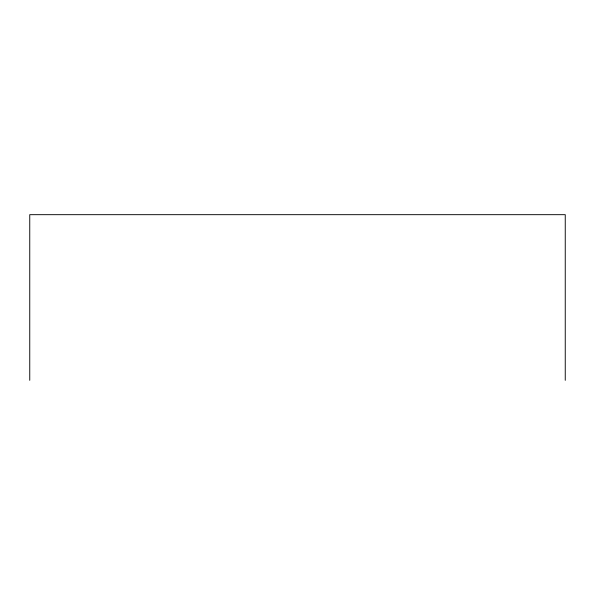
<?xml version="1.0" encoding="UTF-8"?>
<svg xmlns="http://www.w3.org/2000/svg" width="595" height="595" viewBox="0 0 595 595"><rect width="100%" height="100%" fill="white"/><g stroke="black" fill="none" stroke-linecap="round" stroke-linejoin="round"><path stroke-width="0.89" d="M565.25 380.324L565.25 214.676L29.75 214.676L29.75 380.324"/></g></svg>
